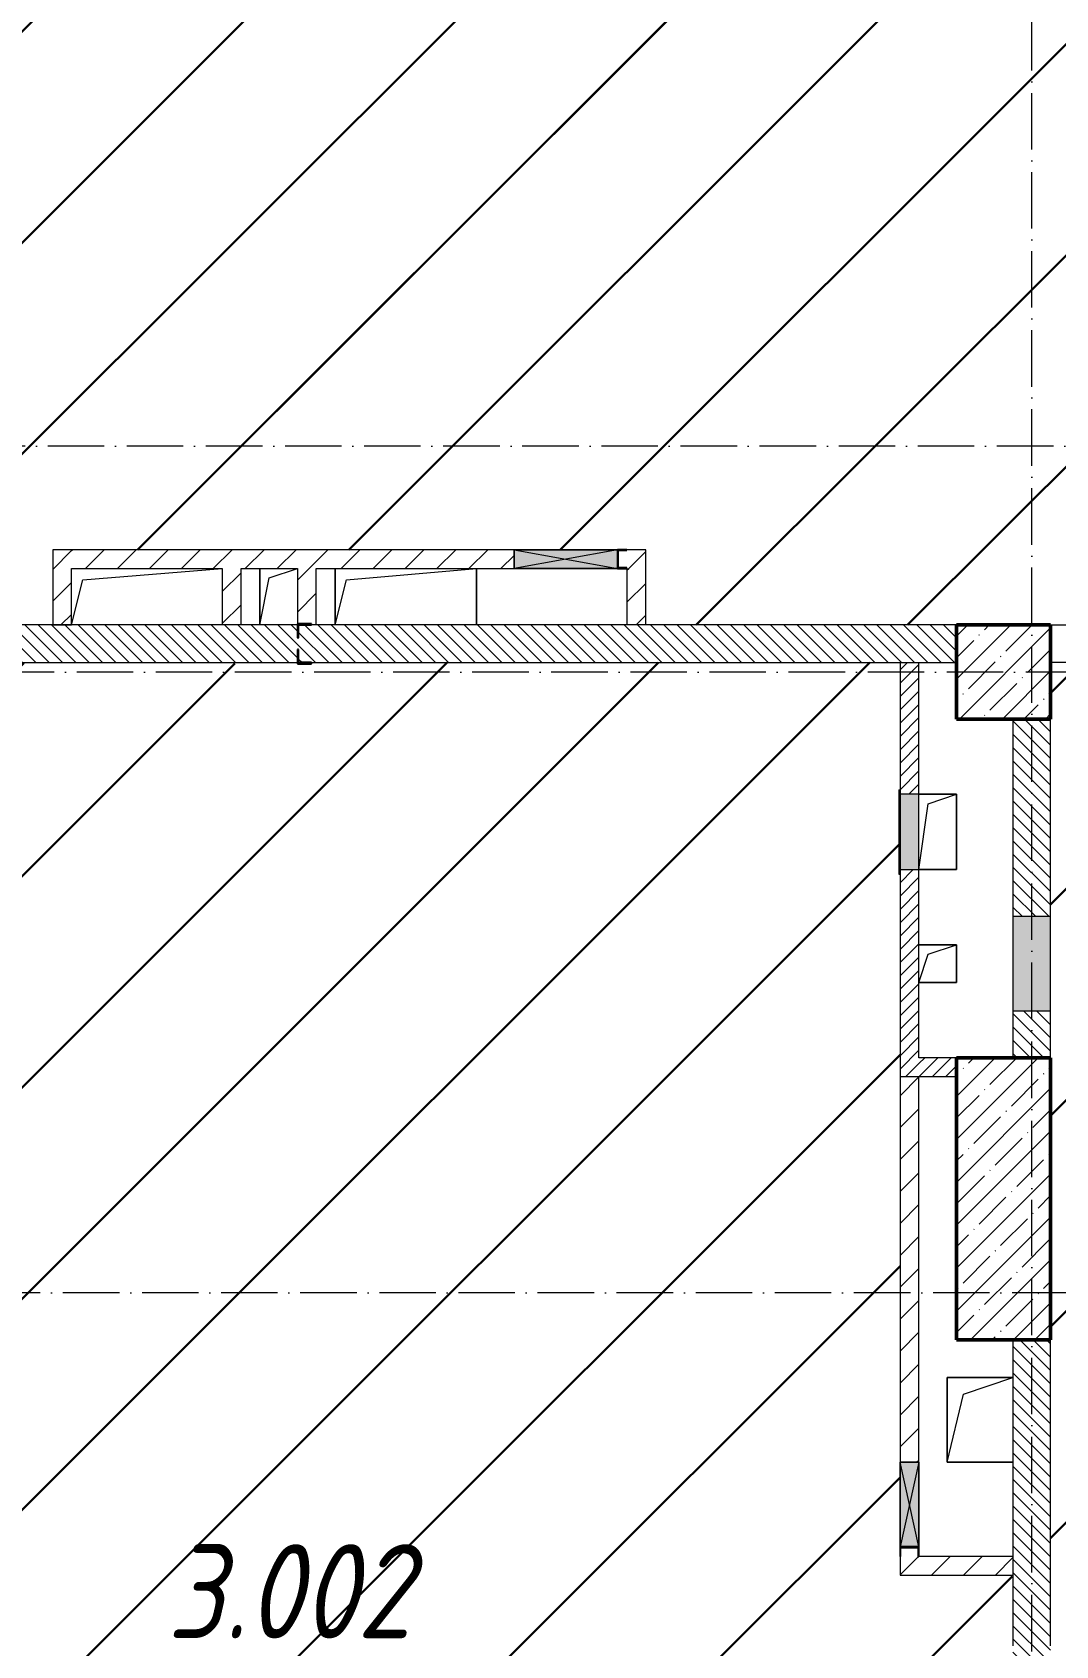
# Model space of a CAD drawing. Header units: millimetres. Extents: x -17017 to 628417, y -109036 to 199237.
# Drawn here: x 523652 to 529087, y -19110 to -10535 of the extents above; entities that cross this region are included whole.
import ezdxf

# ---------------------------------------------------------------- set-up
doc = ezdxf.new("R2010")
doc.units = ezdxf.units.MM
doc.linetypes.add('50_200_ШТРИХ_1Т_ш5_п1_п1_', pattern=[700, 500, -100, 0, -100])
for name, color, linetype, lineweight in [('A-DETL-GENF-OTLN', 7, 'Continuous', 9), ('A-FLOR-____-OTLN', 7, 'Continuous', 9), ('A-GENM-____-MCUT', 7, 'Continuous', 25), ('A-GENM-____-OTLN', 7, 'Continuous', 9), ('A-GENM-____-OTLN-1', 7, 'Continuous', 25), ('A-GLAZ-____-OTLN', 7, 'Continuous', 9), ('A-WALL-____-MCUT', 7, 'Continuous', 13), ('A-WALL-____-MCUT-1', 7, 'Continuous', 9), ('A-WALL-____-PATT-1', 7, 'Continuous', 9), ('A-WALL-FNSH-MCUT-1', 7, 'Continuous', 9), ('I-WALL-____-OTLN', 7, 'Continuous', 9), ('S-COLS-____-MCUT', 7, 'Continuous', 50), ('S-COLS-____-OTLN', 7, 'Continuous', 9), ('S-GRID-____-OTLN-1', 7, '50_200_ШТРИХ_1Т_ш5_п1_п1_', 9), ('Марки помещений', 7, 'Continuous', 9), ('стяжа', 7, 'Continuous', 30)]:
    doc.layers.add(name, color=color, linetype=linetype, lineweight=lineweight)
doc.layers.add('A-GLAZ-____-OTLN-1', color=7, linetype='Continuous', lineweight=9, true_color=0xc0c0c0)
doc.styles.add('ISOCPEUR_I_2', font='isocpeui.ttf', dxfattribs={"width": 0.85, "height": 2.3})
pattern_1 = [(45, (239739.3, -3652.16), (-561.266, 561.266), [])]
pattern_2 = [(135, (523510.01, -90515.614), (-35.35534, -35.35534), [])]
pattern_3 = [(45, (523510.01, -90515.614), (-35.35534, 35.35534), [])]
pattern_4 = [(45, (523510.01, -90515.61), (-84.85281, 84.85281), [])]

# ---------------------------------------------------------------- blocks, each defined once
blk = doc.blocks.new('BSC_Колонна _Прямоугольная - 500х500-V27-АР1_План отверстий 3 этажа в осях 1-64_Ю-ЯЯ')
at = {"layer": 'S-COLS-____-OTLN'}
h = blk.add_hatch(dxfattribs=at)
h.set_pattern_fill('FP_34', color=256, style=0, pattern_type=2)
h.set_pattern_definition([(45, (-5300, -76581.04), (-114.04925, 114.04925), []), (45, (-5185.95, -76581.04), (-114.04925, 114.04925), [201.613, -40.323, 3.353, -36.97])])
h.paths.add_polyline_path([(-250, -250), (250, -250), (250, 250), (-250, 250)], flags=0)
at = {"layer": 'S-COLS-____-MCUT'}
for p, q in [((250, 250), (-250, 250)), ((-250, 250), (-250, -250)), ((250, -250), (250, 250)), ((-250, -250), (250, -250))]:
    blk.add_line(p, q, dxfattribs=at)
blk = doc.blocks.new('BSC_Колонна _Прямоугольная - 500х1500-25984399-АР1_План отверстий 3 этажа в осях 1-64_Ю-ЯЯ')
at = {"layer": 'S-COLS-____-OTLN'}
h = blk.add_hatch(dxfattribs=at)
h.set_pattern_fill('FP_152', color=256, style=0, pattern_type=2)
h.set_pattern_definition([(45, (-5300, -73781.04), (-114.04925, 114.04925), []), (45, (-5185.95, -73781.04), (-114.04925, 114.04925), [201.613, -40.323, 3.353, -36.97])])
h.paths.add_polyline_path([(-250, -750), (250, -750), (250, 750), (-250, 750), (-250, -412.7)], flags=0)
at = {"layer": 'S-COLS-____-MCUT'}
for p, q in [((250, 750), (-250, 750)), ((-250, 750), (-250, -750)), ((250, -750), (250, 750)), ((-250, -750), (250, -750))]:
    blk.add_line(p, q, dxfattribs=at)
blk = doc.blocks.new('Фахверк_СКБ_Уголок - 200_3550-28187522-АР1_План отверстий 3 этажа в осях 1-64_Ю-ЯЯ')
at = {"layer": 'A-GENM-____-MCUT'}
for p, q in [((125, 156), (50, 156)), ((50, 156), (50, 150)), ((50, 150), (119, 150)), ((119, 150), (119, 81)), ((125, 81), (125, 156)), ((119, 81), (125, 81)), ((125, 19), (119, 19)), ((119, 19), (119, -50)), ((125, -56), (125, 19)), ((119, -50), (50, -50)), ((50, -50), (50, -56)), ((50, -56), (125, -56))]:
    blk.add_line(p, q, dxfattribs=at)
blk = doc.blocks.new('АР_Перемычка - АР_Перемычка-28586037-АР1_План отверстий 3 этажа в осях 1-64_Ю-ЯЯ')
at = {"layer": 'A-GENM-____-OTLN'}
blk.add_line((-250, -100), (-243, -100), dxfattribs=at)
blk = doc.blocks.new('AR_Отверстие Ниша - Лючок-32405045-АР1_План отверстий 3 этажа в осях 1-64_Ю-ЯЯ')
at = {"layer": 'A-GLAZ-____-OTLN'}
blk.add_hatch(color=256, dxfattribs=at).paths.add_polyline_path([(-250, -100), (250, -100), (250, 100), (-250, 100)], flags=0)
for p, q in [((250, 100), (-250, 100)), ((-250, 100), (-250, -100)), ((250, -100), (250, 100)), ((-250, -100), (250, -100))]:
    blk.add_line(p, q, dxfattribs=at)
blk = doc.blocks.new('AR_Отверстие Ниша - Лючок-32403280-АР1_План отверстий 3 этажа в осях 1-64_Ю-ЯЯ')
at = {"layer": 'A-GLAZ-____-OTLN'}
blk.add_hatch(color=256, dxfattribs=at).paths.add_polyline_path([(200, -50), (200, 50), (-200, 50), (-200, -50)], flags=0)
for p, q in [((200, 50), (-200, 50)), ((-200, 50), (-200, -50)), ((200, -50), (200, 50)), ((-200, -50), (200, -50))]:
    blk.add_line(p, q, dxfattribs=at)
blk = doc.blocks.new('Л_Общий_Лючок - Лючок-29684370-АР1_План отверстий 3 этажа в осях 1-64_Ю-ЯЯ')
at = {"layer": 'A-GLAZ-____-OTLN-1'}
blk.add_hatch(color=256, dxfattribs=at).paths.add_polyline_path([(-24, 0), (424, 0), (424, 6), (-24, 6)], flags=0)
at = {"layer": 'A-GLAZ-____-OTLN'}
for p, q in [((424, 6), (-24, 6)), ((-24, 6), (-24, 0)), ((424, 6), (424, 0))]:
    blk.add_line(p, q, dxfattribs=at)
blk = doc.blocks.new('AR_Отверстие прямоугольное _в плите_ - AR_Отверстие прямоугольное _в плите_-30458127-АР1_План отверстий 3 этажа в осях 1-64_Ю-ЯЯ')
at = {"layer": 'A-GENM-____-OTLN'}
for p, q in [((100, 100), (-100, 100)), ((-50, 50), (100, 100)), ((100, -100), (100, 100)), ((-100, -100), (-50, 50)), ((-100, -100), (100, -100))]:
    blk.add_line(p, q, dxfattribs=at)
blk = doc.blocks.new('AR_Отверстие прямоугольное _в плите_ - AR_Отверстие прямоугольное _в плите_-30229368-АР1_План отверстий 3 этажа в осях 1-64_Ю-ЯЯ')
at = {"layer": 'A-GENM-____-OTLN'}
for p, q in [((100, 200), (-100, 200)), ((-50, 150), (100, 200)), ((100, -200), (100, 200)), ((-100, -200), (-50, 150)), ((-100, -200), (100, -200))]:
    blk.add_line(p, q, dxfattribs=at)
blk = doc.blocks.new('AR_Отверстие прямоугольное _в плите_ - AR_Отверстие прямоугольное _в плите_-30552623-АР1_План отверстий 3 этажа в осях 1-64_Ю-ЯЯ')
at = {"layer": 'A-GENM-____-OTLN'}
for p, q in [((-400, -150), (-340, 90)), ((-340, 90), (400, 150))]:
    blk.add_line(p, q, dxfattribs=at)
blk = doc.blocks.new('AR_Отверстие прямоугольное _в плите_ - AR_Отверстие прямоугольное _в плите_-30512088-АР1_План отверстий 3 этажа в осях 1-64_Ю-ЯЯ')
at = {"layer": 'A-GENM-____-OTLN'}
for p, q in [((-100, 150), (-100, -150)), ((-100, -150), (-50, 100)), ((-50, 100), (100, 150))]:
    blk.add_line(p, q, dxfattribs=at)
blk = doc.blocks.new('AR_Отверстие прямоугольное _в плите_ - AR_Отверстие прямоугольное _в плите_-30552631-АР1_План отверстий 3 этажа в осях 1-64_Ю-ЯЯ')
at = {"layer": 'A-GENM-____-OTLN'}
for p, q in [((-375, 150), (-375, -150)), ((-375, -150), (-315, 90)), ((-315, 90), (375, 150)), ((375, -150), (375, 150))]:
    blk.add_line(p, q, dxfattribs=at)
blk = doc.blocks.new('AR_Отверстие прямоугольное _в плите_ - AR_Отверстие прямоугольное _в плите_-30553107-АР1_План отверстий 3 этажа в осях 1-64_Ю-ЯЯ')
at = {"layer": 'A-GENM-____-OTLN'}
for p, q in [((175, 225), (-175, 225)), ((-175, 225), (-175, -225)), ((-87.5, 137.5), (175, 225)), ((-175, -225), (-87.5, 137.5)), ((-175, -225), (175, -225))]:
    blk.add_line(p, q, dxfattribs=at)
blk = doc.blocks.new('AR_Отверстие прямоугольное _в стене_ - AR_Отверстие прямоугольное _в стене__ОВ-36907073-АР1_План отверстий 3 этажа в осях 1-64_Ю-ЯЯ')
at = {"layer": 'A-GLAZ-____-OTLN'}
blk.add_hatch(color=256, dxfattribs=at).paths.add_polyline_path([(275, -50), (275, 50), (-275, 50), (-275, -50)], flags=0)
at = {"layer": 'A-DETL-GENF-OTLN'}
for p, q in [((-275, -50), (-275, 50)), ((-275, 50), (275, 50)), ((275, 50), (-275, -50)), ((-275, 50), (275, -50)), ((275, 50), (-275, 50)), ((-275, 50), (-275, -50)), ((275, -50), (-275, -50)), ((-275, -50), (275, -50))]:
    blk.add_line(p, q, dxfattribs=at)
blk = doc.blocks.new('AR_Отверстие прямоугольное _в стене_ - AR_Отверстие прямоугольное _в стене__ОВ-36909481-АР1_План отверстий 3 этажа в осях 1-64_Ю-ЯЯ')
at = {"layer": 'A-GLAZ-____-OTLN'}
blk.add_hatch(color=256, dxfattribs=at).paths.add_polyline_path([(225, 50), (-225, 50), (-225, -50), (225, -50), (225, 47)], flags=0)
at = {"layer": 'A-DETL-GENF-OTLN'}
for p, q in [((-225, -50), (-225, 50)), ((-225, 50), (225, 50)), ((225, 50), (-225, -50)), ((-225, 50), (225, -50)), ((225, 50), (-225, 50)), ((-225, 50), (-225, -50)), ((225, -50), (-225, -50)), ((-225, -50), (225, -50))]:
    blk.add_line(p, q, dxfattribs=at)
blk = doc.blocks.new('154_Фахверк_СКБ_Швеллер - Тип_100_3960_зеркало-28515619-АР1_План отверстий 3 этажа в осях 1-64_Ю-ЯЯ')
at = {"layer": 'A-GENM-____-MCUT'}
for p, q in [((175, 50), (125, 50)), ((125, 50), (125, -50)), ((128, 47), (175, 47)), ((128, -47), (128, 47)), ((175, 47), (175, 50)), ((125, -50), (175, -50)), ((175, -47), (128, -47)), ((175, -50), (175, -47))]:
    blk.add_line(p, q, dxfattribs=at)
blk = doc.blocks.new('3эт')
at = {"layer": 'S-GRID-____-OTLN-1', "color": 251, "ltscale": 0.6, "true_color": 0x636466}
for p, q in [((289220.7, -33971.9), (289220.7, 4029.4)), ((330925.3, -9082.4), (279101.9, -9082.4)), ((316375.7, -10282.4), (279101.9, -10282.4)), ((308320.7, -13582.4), (279101.9, -13582.4))]:
    blk.add_line(p, q, dxfattribs=at)

msp = doc.modelspace()

# ---------------------------------------------------------------- hatches: boundary and pattern name
at = {"layer": 'A-WALL-____-PATT-1'}
h = msp.add_hatch(dxfattribs=at)
h.set_pattern_fill('FP_7', color=256, style=0, pattern_type=2)
h.set_pattern_definition(pattern_4)
h.paths.add_polyline_path([(523860, -13684.6), (523860, -13284.6), (523760, -13284.6), (523760, -13684.6)], flags=0)
h = msp.add_hatch(dxfattribs=at)
h.set_pattern_fill('FP_7', color=256, style=0, pattern_type=2)
h.set_pattern_definition(pattern_4)
h.paths.add_polyline_path([(525060, -13384.6), (526210, -13384.6), (526210, -13284.6), (523860, -13284.6), (523860, -13384.6), (524760, -13384.6)], flags=0)
h.paths.add_polyline_path([(526910, -13384.6), (526910, -13284.6), (526810, -13284.6), (526810, -13287.6), (526763, -13287.6), (526763, -13381.6), (526810, -13381.6), (526810, -13384.6)], flags=0)
h = msp.add_hatch(dxfattribs=at)
h.set_pattern_fill('FP_7', color=256, style=0, pattern_type=2)
h.set_pattern_definition(pattern_4)
h.paths.add_polyline_path([(524760, -13684.6), (524760, -13384.6), (524660, -13384.6), (524660, -13684.6)], flags=0)
h = msp.add_hatch(dxfattribs=at)
h.set_pattern_fill('FP_7', color=256, style=0, pattern_type=2)
h.set_pattern_definition(pattern_4)
h.paths.add_polyline_path([(525135, -13684.6), (525160, -13684.6), (525160, -13384.6), (525060, -13384.6), (525060, -13678.6), (525135, -13678.6)], flags=0)
h = msp.add_hatch(dxfattribs=at)
h.set_pattern_fill('FP_7', color=256, style=0, pattern_type=2)
h.set_pattern_definition(pattern_4)
h.paths.add_polyline_path([(526910, -13684.6), (526910, -13384.6), (526810, -13384.6), (526810, -13684.6)], flags=0)
h = msp.add_hatch(dxfattribs=at)
h.set_pattern_fill('FP_9', color=256, style=0, pattern_type=2)
h.set_pattern_definition(pattern_2)
h.paths.add_polyline_path([(528560, -13884.6), (528560, -13684.6), (525066, -13684.6), (525066, -13753.6), (525060, -13753.6), (525060, -13684.6), (521560, -13684.6), (521560, -13884.6), (525060, -13884.6), (525060, -13815.6), (525066, -13815.6), (525066, -13884.6), (527030.9, -13884.6)], flags=0)
h = msp.add_hatch(dxfattribs=at)
h.set_pattern_fill('FP_8', color=256, style=0, pattern_type=2)
h.set_pattern_definition(pattern_3)
h.paths.add_polyline_path([(528360, -16084.6), (528360, -14984.6), (528260, -14984.6), (528260, -16084.6)], flags=0)
h.paths.add_polyline_path([(528260, -14584.6), (528360, -14584.6), (528360, -13884.6), (528260, -13884.6)], flags=0)
h = msp.add_hatch(dxfattribs=at)
h.set_pattern_fill('FP_9', color=256, style=0, pattern_type=2)
h.set_pattern_definition(pattern_2)
h.paths.add_polyline_path([(528860, -15984.6), (529060, -15984.6), (529060, -15734.6), (528860, -15734.6)], flags=0)
h.paths.add_polyline_path([(528860, -15234.6), (529060, -15234.6), (529060, -14184.6), (528860, -14184.6)], flags=0)
h = msp.add_hatch(dxfattribs=at)
h.set_pattern_fill('FP_8', color=256, style=0, pattern_type=2)
h.set_pattern_definition(pattern_3)
h.paths.add_polyline_path([(528560, -16084.6), (528560, -15984.6), (528360, -15984.6), (528360, -16084.6)], flags=0)
h = msp.add_hatch(dxfattribs=at)
h.set_pattern_fill('FP_7', color=256, style=0, pattern_type=2)
h.set_pattern_definition(pattern_4)
h.paths.add_polyline_path([(528357, -18634.6), (528357, -18587.6), (528263, -18587.6), (528263, -18634.6), (528310, -18634.6)], flags=0)
h.paths.add_polyline_path([(528360, -18134.6), (528360, -16084.6), (528260, -16084.6), (528260, -18134.6)], flags=0)
h = msp.add_hatch(dxfattribs=at)
h.set_pattern_fill('FP_9', color=256, style=0, pattern_type=2)
h.set_pattern_definition(pattern_2)
h.paths.add_polyline_path([(529060, -20534.6), (529060, -20090.6), (528991, -20090.6), (528991, -20084.6), (528929, -20084.6), (528929, -20090.6), (528860, -20090.6), (528860, -20534.6)], flags=0)
h.paths.add_polyline_path([(528991, -19184.6), (528991, -19178.6), (529060, -19178.6), (529060, -17484.6), (528860, -17484.6), (528860, -19178.6), (528929, -19178.6), (528929, -19184.6)], flags=0)
h = msp.add_hatch(dxfattribs=at)
h.set_pattern_fill('FP_7', color=256, style=0, pattern_type=2)
h.set_pattern_definition(pattern_4)
h.paths.add_polyline_path([(528860, -18734.6), (528860, -18634.6), (528260, -18634.6), (528260, -18734.6), (528798.4, -18734.6)], flags=0)
at = {"layer": 'стяжа'}
h = msp.add_hatch(dxfattribs=at)
h.set_pattern_fill('ANSI31', color=5, scale=250)
h.set_pattern_definition(pattern_1)
h.paths.add_polyline_path([(598215.7, -23934.6), (597950, -23934.6), (597950, -23334.6), (597710, -23334.6), (597710, -22834.6), (598010, -22834.6), (598010, -20634.6), (597410, -20634.6), (597410, -20384.6), (592710, -20384.6), (592710, -20634.6), (592210, -20634.6), (592010, -20634.6), (592010, -21084.6), (591890, -21084.6), (591864, -21084.8), (591864, -21090.6), (591316, -21090.6), (590410, -21084.6), (590410, -20634.6), (587760, -20634.6), (587760, -21134.6), (587260, -21134.6), (587260, -22834.6), (587760, -22834.6), (587760, -23334.6), (587260, -23334.6), (586760, -23334.6), (585460, -23334.6), (584460, -23334.6), (583460, -23334.6), (582961.4, -23334.6), (582761.4, -23334.6), (582310, -23334.6), (580610, -23334.6), (580610, -24034.6), (580664, -24034.6), (580710, -24034.6), (580710, -24134.6), (581410, -24134.6), (581410, -24127), (581456, -24127), (581456, -24134.6), (581410, -24134.6), (580710, -24134.6), (580664, -24134.6), (580335, -24134.6), (579435, -24134.6), (579160, -24134.6), (579160, -23334.6), (577810, -23334.6), (577311.4, -23334.6), (577111.4, -23334.6), (576660, -23334.6), (576310, -23334.6), (576310, -23934.6), (576210, -23934.6), (576160, -23934.6), (575060, -23934.6), (574760, -23934.6), (573810, -23934.6), (573710, -23934.6), (573710, -23334.6), (573710, -23084.6), (573510, -23084.6), (573510, -22984.6), (571060, -22984.6), (569260, -22984.6), (569260, -22734.6), (568760, -22734.6), (568710, -22734.6), (567860, -22734.6), (567860, -22984.6), (568410, -22984.6), (568410, -23084.6), (568210, -23084.6), (568210, -22984.6), (567860, -22984.6), (566060, -22984.6), (566060, -23334.6), (565460, -23334.6), (565460, -23084.6), (565260, -23084.6), (565260, -22984.6), (564735, -22984.6), (564735, -22990.6), (564660, -22990.6), (564660, -22984.6), (562860, -22984.6), (562860, -22990.6), (562760, -22990.6), (562760, -23334.6), (562160, -23334.6), (562160, -23084.6), (561960, -23084.6), (561960, -22984.6), (561535, -22984.6), (561535, -22990.6), (561460, -22990.6), (559660, -22984.6), (559660, -22990.6), (559510, -22990.6), (559510, -23334.6), (558910, -23334.6), (558910, -23084.6), (558710, -23084.6), (558710, -22984.6), (558335, -22984.6), (558335, -22990.6), (558260, -22990.6), (556460, -22984.6), (556460, -22990.6), (556385, -22990.6), (555910, -22984.6), (555910, -23334.6), (555310, -23334.6), (555310, -22984.6), (555135, -22984.6), (555135, -22990.6), (555060, -22990.6), (553260, -22984.6), (553260, -22990.6), (553185, -22990.6), (552960, -22987.4), (552960, -23084.6), (552760, -23084.6), (552760, -23334.6), (552160, -23334.6), (552160, -23084.6), (551957.5, -23084.6), (551957.5, -22990.6), (551860, -22990.6), (550060, -22984.6), (550060, -22990.6), (549985, -22990.6), (547210, -22984.6), (547210, -23334.6), (546610, -23334.6), (546610, -23034.6), (546510, -23034.6), (546510, -22834.6), (541810, -22834.6), (541810, -23034.6), (541710, -23034.6), (541710, -23334.6), (541210, -23334.6), (541210, -23034.6), (541110, -23034.6), (541110, -22834.6), (537110, -22834.6), (537110, -23034.6), (537010, -23034.6), (537010, -23334.6), (536510, -23334.6), (536510, -23034.6), (536410, -23034.6), (536410, -22834.6), (533510, -22834.6), (533510, -23034.6), (533410, -23034.6), (533410, -23334.6), (532910, -23334.6), (532910, -23034.6), (532810, -23034.6), (532810, -22834.6), (531710, -22834.6), (531710, -23034.6), (530910, -23034.6), (530910, -22234.6), (531110, -22234.6), (531110, -16484.6), (530910, -16484.6), (530910, -15884.6), (530910, -15684.6), (531110, -15684.6), (531110, -13884.6), (531041, -13884.6), (531041, -13878.6), (531110, -13878.6), (531110, -13809.6), (531110, -13584.6), (530910, -13584.6), (530910, -13384.6), (530910, -7934.6), (530910, -7734.6), (530910, -7509.6), (530904, -7509.6), (530904, -7434.6), (530910, -5634.6), (530610, -5634.6), (530610, -5084.6), (529060, -5084.6), (529060, -5334.6), (529060, -5434.6), (528284, -5434.6), (528284, -5440.6), (527836, -5440.6), (527660, -5434.6), (527660, -5084.6), (521560, -5084.6), (521560, -5334.6), (521410, -5334.6), (521410, -5534.6), (521310, -5534.6), (521310, -5659.6), (521316, -5659.6), (521316, -5734.6), (521310, -7534.6), (521316, -7534.6), (521316, -7609.6), (521311.9, -8034.6), (521410, -8034.6), (521410, -8234.6), (521560, -8234.6), (521560, -8734.6), (521310, -8734.6), (521310, -10534.6), (521316, -10534.6), (521316, -10609.6), (521310, -11659.6), (521316, -11659.6), (521316, -11734.6), (521310, -13534.6), (521316, -13534.6), (521316, -13684.6), (521560, -13684.6), (523760, -13684.6), (523760, -13284.6), (526210, -13284.6), (526760, -13284.6), (526810, -13284.6), (526910, -13284.6), (526910, -13684.6), (528560, -13684.6), (529060, -13684.6), (529510, -13684.6), (530410, -13684.6), (530410, -13884.6), (529510, -13884.6), (529060, -13884.6), (529060, -14184.6), (529060, -15234.6), (529060, -15734.6), (529060, -15984.6), (529060, -17484.6), (529060, -19109.6), (529066, -19109.6), (529066, -19184.6), (529060, -19214.6), (529060, -19189.6), (528860, -19189.6), (528860, -20079.6), (529066, -20079.6), (529066, -20159.6), (529060, -20734.6), (528560, -20734.6), (528560, -20859.6), (528566, -20859.6), (528566, -20934.6), (528560, -21334.6), (528560, -22184.6), (528560, -22634.6), (528566, -22634.6), (528566, -22709.6), (528560, -22834.6), (529060, -22834.6), (529060, -23334.6), (529060, -23659.6), (529066, -23659.6), (529066, -23806.1), (529060, -23834.6), (529060, -24784.6), (529060, -25434.6), (529066, -25434.6), (529066, -25509.6), (529060, -28484.6), (529310, -28484.6), (530910, -28484.6), (531110, -28484.6), (531110, -27334.6), (531360, -27334.6), (532460, -27334.6), (532860, -27334.6), (533960, -27334.6), (534760, -27334.6), (536360, -27334.6), (536810, -27334.6), (537415, -27334.6), (537415, -27328.6), (537490, -27328.6), (537496, -27328.6), (537565, -27328.6), (538415, -27334.1), (538415, -27328.6), (538484, -27328.6), (538490, -27328.6), (538565, -27328.6), (539785, -27334.6), (539785, -27328.6), (539860, -27328.6), (539866, -27328.6), (539935, -27328.6), (541010, -27334.6), (541010, -27328.6), (541085, -27328.6), (541210, -27334.6), (541710, -27334.6), (542110, -27334.6), (542435, -27334.6), (542435, -27328.6), (542510, -27328.6), (542516, -27328.6), (542585, -27328.6), (542710, -27334.6), (543410, -27334.6), (544210, -27334.6), (544710, -27334.6), (544710, -26884.6), (544964, -26884.6), (545010, -26884.6), (545710, -26884.6), (545756, -26884.6), (545935, -26884.6), (546385, -26884.6), (547010, -26884.6), (547210, -26884.6), (547210, -27084.6), (547210, -27084.6), (547210, -27334.6), (548385, -27334.6), (548385, -27328.6), (548460, -27328.6), (548466, -27328.6), (548535, -27328.6), (549160, -27334.6), (549160, -27328.6), (549235, -27328.6), (549335, -27334.6), (549335, -27328.6), (549410, -27328.6), (549410, -27334.6), (550110, -27334.6), (550110, -27328.6), (550210, -27328.6), (550210, -27334.6), (550710, -27334.6), (550735, -27333.1), (550735, -27328.6), (550810, -27328.6), (550810, -27334.6), (551040, -27334.6), (551510, -27334.6), (551510, -27328.6), (551585, -27328.6), (551685, -27334.6), (551685, -27328.6), (551760, -27328.6), (551760, -27334.6), (551960, -27334.6), (552385, -27334.6), (552385, -27328.6), (552454, -27328.6), (552460, -27328.6), (552535, -27328.6), (553210, -27334.6), (553710, -27334.6), (554035, -27334.6), (554035, -27328.6), (554110, -27328.6), (554915, -27334.6), (555615, -27334.6), (555735, -27334.6), (555735, -27328.6), (555804, -27328.6), (555810, -27328.6), (555885, -27328.6), (556260, -27334.6), (556360, -27334.6), (556560, -27334.6), (556960, -27334.6), (559210, -27334.6), (559710, -27334.6), (560035, -27334.6), (560035, -27328.6), (560110, -27328.6), (560910, -27334.6), (561410, -27334.6), (561735, -27334.6), (561735, -27328.6), (561804, -27328.6), (561810, -27328.6), (561885, -27328.6), (562210, -27334.6), (562710, -27334.6), (566110, -27334.6), (567112.5, -27334.6), (567612.5, -27334.6), (567810, -27334.6), (568210, -27334.6), (568210, -27834.6), (568710, -27834.6), (568710, -31259.6), (568716, -31259.6), (568760, -31259.6), (568760, -31328.6), (568710, -31378.6), (568710, -34834.6), (568760, -34834.6), (569260, -34834.6), (569260, -34984.6), (569460, -34984.6), (569285, -35009.6), (569260, -35084.6), (569260, -35334.6), (569604, -35334.6), (569604, -35265.6), (569610, -35153.6), (569610, -35334.6), (571410, -35334.6), (571410, -35265.6), (571410, -35153.6), (571410, -35078.6), (571485, -35078.6), (571760, -35084.6), (571760, -34834.6), (572260, -34834.6), (572260, -34984.6), (572460, -34984.6), (572285, -35009.6), (572260, -35084.6), (572260, -35334.6), (572604, -35334.6), (572604, -35265.6), (572610, -35153.6), (572610, -35334.6), (574410, -35334.6), (574410, -35265.6), (574410, -35153.6), (574410, -35078.6), (574485, -35078.6), (575535, -35084.6), (575535, -35078.6), (575610, -35078.6), (577410, -35084.6), (577410, -35078.6), (577560, -35078.6), (577560, -34984.6), (577760, -34984.6), (577760, -34834.6), (577910, -34834.6), (577910, -31409.6), (577904, -31409.6), (577904, -31334.6), (577906.2, -30084.6), (577360, -30084.6), (577360, -29984.6), (577360, -29934.6), (577360, -29484.6), (577360, -28184.6), (573760, -28184.6), (573360, -28184.6), (573310, -28184.6), (573160, -28184.6), (573160, -27534.6), (572260, -27534.6), (572260, -27834.6), (571760, -27834.6), (571760, -27534.6), (571435, -27534.6), (571435, -27540.6), (571360, -27540.6), (571354, -27540.6), (571285, -27540.6), (570945, -27534.6), (570095, -27534.6), (569660, -27534.6), (569660, -27540.6), (569585, -27540.6), (569260, -27534.6), (569654, -27534.6), (569654, -27403.6), (569660, -27403.6), (569660, -27534.6), (570095, -27534.6), (570095, -27334.6), (569585, -27334.6), (569585, -27328.6), (569660, -27328.6), (570095, -27334.6), (570945, -27334.6), (571285, -27334.6), (571285, -27328.6), (571354, -27328.6), (571360, -27328.6), (571435, -27328.6), (571760, -27334.6), (572260, -27334.6), (573885, -27334.6), (573885, -27328.6), (573960, -27328.6), (573966, -27328.6), (574120, -27328.6), (574120, -27334.6), (574520, -27334.6), (574660, -27334.6), (574660, -27328.6), (574735, -27328.6), (574885, -27334.6), (574885, -27328.6), (574960, -27328.6), (575090, -27334.6), (575490, -27334.6), (575660, -27334.6), (575660, -27328.6), (575735, -27328.6), (575885, -27334.6), (575885, -27328.6), (575960, -27328.6), (575960, -27334.6), (576660, -27334.6), (576660, -27328.6), (576735, -27328.6), (576885, -27334.6), (576885, -27328.6), (576960, -27328.6), (577660, -27334.6), (577660, -27328.6), (577760, -27328.6), (577760, -27334.6), (578260, -27334.6), (578585, -27334.6), (578585, -27328.6), (578660, -27328.6), (579010, -27334.6), (579860, -27334.6), (580285, -27334.6), (580285, -27328.6), (580354, -27328.6), (580360, -27328.6), (580435, -27328.6), (580760, -27334.6), (581260, -27334.6), (581760, -27334.6), (582260, -27334.6), (583985, -27334.6), (583985, -27328.6), (584060, -27328.6), (584066, -27328.6), (584090, -27334.6), (584065, -27334.6), (584065, -27494.6), (584065.9, -27534.6), (585855, -27534.6), (585855, -27374.6), (585854.1, -27334.6), (585785, -27334.6), (585785, -27328.6), (585854, -27328.6), (585860, -27328.6), (585935, -27328.6), (586760, -27334.6), (587260, -27334.6), (587785, -27334.6), (587785, -27328.6), (587860, -27328.6), (587866, -27328.6), (587935, -27328.6), (588585, -27334.6), (588835, -27334.6), (588935, -27334.6), (588935, -27328.6), (589004, -27328.6), (589010, -27328.6), (589085, -27328.6), (590210, -27334.6), (590660, -27334.6), (592260, -27334.6), (592760, -27334.6), (595085, -27334.6), (595085, -27328.6), (595160, -27328.6), (595166, -27328.6), (595235, -27328.6), (596760, -27334.6), (596760, -27328.6), (596835, -27328.6), (597950, -27334.5), (597950, -26034.6), (598210.3, -26034.6)])
h = msp.add_hatch(dxfattribs=at)
h.set_pattern_fill('ANSI31', color=5, scale=250)
h.set_pattern_definition(pattern_1)
h.paths.add_polyline_path([(530910, -7934.6), (530910, -7734.6), (530910, -7509.6), (530904, -7509.6), (530904, -7434.6), (530910, -5634.6), (530610, -5634.6), (530610, -5084.6), (529060, -5084.6), (529060, -5334.6), (529060, -5434.6), (528284, -5434.6), (528284, -5440.6), (527836, -5440.6), (527810, -5434.6), (527660, -5434.6), (527660, -5084.6), (521560, -5084.6), (521560, -5334.6), (521410, -5334.6), (521410, -5534.6), (521310, -5534.6), (521310, -5659.6), (521316, -5659.6), (521316, -5734.6), (521310, -7534.6), (521316, -7534.6), (521316, -7609.6), (521311.9, -8034.6), (521410, -8034.6), (521410, -8234.6), (521560, -8234.6), (521560, -8734.6), (521310, -8734.6), (521310, -10534.6), (521316, -10534.6), (521316, -10609.6), (521310, -11659.6), (521316, -11659.6), (521316, -11734.6), (521310, -13534.6), (521316, -13534.6), (521316, -13609.6), (521310, -13684.6), (521560, -13684.6), (523760, -13684.6), (523760, -13284.6), (526210, -13284.6), (526760, -13284.6), (526810, -13284.6), (526910, -13284.6), (526910, -13684.6), (528560, -13684.6), (529060, -13684.6), (529510, -13684.6), (530410, -13684.6), (530760, -13684.6), (530760, -13678.6), (530835, -13678.6), (530910, -13684.6), (530910, -13584.6), (530910, -13384.6)])
h.paths.add_polyline_path([(528560, -8734.6), (528560, -8234.6), (529060, -8234.6), (529060, -8734.6)], flags=16)
h = msp.add_hatch(dxfattribs=at)
h.set_pattern_fill('ANSI31', color=5, scale=250)
h.set_pattern_definition(pattern_1)
h.paths.add_polyline_path([(531110, -16484.6), (530910, -16484.6), (530910, -15884.6), (530910, -15684.6), (530910, -13884.6), (530835, -13884.6), (530835, -13890.6), (530760, -13890.6), (530760, -13815.6), (530760, -13753.6), (530760, -13684.6), (530410, -13684.6), (530410, -13884.6), (529510, -13884.6), (529060, -13884.6), (529060, -14184.6), (529060, -15234.6), (529060, -15734.6), (529060, -15984.6), (529060, -17484.6), (529060, -19109.6), (529066, -19109.6), (529066, -19184.6), (529060, -19214.6), (529060, -19184.6), (529020, -19184.6), (529020, -19189.6), (528854, -19189.6), (528854, -19109.6), (528855.4, -18734.6), (528260, -18734.6), (528260, -18634.6), (528260, -18584.6), (528260, -18134.6), (528260, -15008.6), (528254, -15008.6), (528254, -14560.6), (528260, -13884.6), (525135, -13884.6), (525135, -13890.6), (525060, -13890.6), (521554, -13884.6), (521560, -13884.6), (521560, -13684.6), (521060, -13684.6), (521060, -14184.6), (521060, -14659.6), (521060, -14728.6), (521129, -14728.6), (521129, -14734.6), (521241, -14734.6), (521241, -14728.6), (521310, -14728.6), (521310, -14659.6), (521316, -14659.6), (521316, -14734.6), (521310, -16534.6), (521316, -16534.6), (521316, -16609.6), (521313.2, -16784.6), (521410, -16784.6), (521410, -16984.6), (521560, -16984.6), (521560, -17484.6), (521310, -17484.6), (521310, -17659.6), (521316, -17659.6), (521316, -17734.6), (521310, -22534.6), (521316, -22534.6), (521316, -22609.6), (521310, -22834.6), (521560, -22834.6), (528360, -22834.6), (528360, -22709.6), (528354, -22709.6), (528354, -22634.6), (528360, -22184.6), (528360, -21334.6), (528360, -20934.6), (528354, -20934.6), (528354, -20859.6), (528360, -20534.6), (528360, -20859.6), (528360, -20928.6), (528429, -20928.6), (528478.6, -20934.6), (528491, -20934.6), (528491, -20928.6), (528560, -20928.6), (528560, -20859.6), (528560, -20734.6), (529060, -20734.6), (529060, -20159.6), (529060, -20090.6), (528991, -20090.6), (528991, -20084.6), (529066, -20084.6), (529066, -20159.6), (529060, -20734.6), (528560, -20734.6), (528560, -20859.6), (528566, -20859.6), (528566, -20934.6), (528560, -21334.6), (528560, -22184.6), (528560, -22634.6), (528566, -22634.6), (528566, -22709.6), (528560, -22834.6), (529060, -22834.6), (529060, -23334.6), (529060, -23659.6), (529066, -23659.6), (529066, -23734.6), (529060, -23834.6), (529060, -24784.6), (529060, -25434.6), (529066, -25434.6), (529066, -25509.6), (529060, -28484.6), (529310, -28484.6), (530910, -28484.6), (531110, -28484.6), (531110, -27334.6), (531360, -27334.6), (532460, -27334.6), (532860, -27334.6), (533960, -27334.6), (534760, -27334.6), (536360, -27334.6), (536810, -27334.6), (537415, -27334.6), (537415, -27328.6), (537490, -27328.6), (537496, -27328.6), (537565, -27328.6), (538415, -27334.1), (538415, -27328.6), (538484, -27328.6), (538490, -27328.6), (538565, -27328.6), (539785, -27334.6), (539785, -27328.6), (539860, -27328.6), (539866, -27328.6), (539935, -27328.6), (541010, -27334.6), (541010, -27328.6), (541085, -27328.6), (541210, -27334.6), (541710, -27334.6), (542110, -27334.6), (542435, -27334.6), (542435, -27328.6), (542510, -27328.6), (542516, -27328.6), (542585, -27328.6), (542710, -27334.6), (543410, -27334.6), (544210, -27334.6), (544710, -27334.6), (544710, -26884.6), (544964, -26884.6), (545010, -26884.6), (545710, -26884.6), (545756, -26884.6), (545935, -26884.6), (546385, -26884.6), (547010, -26884.6), (547210, -26884.6), (547210, -27084.6), (547210, -27084.6), (547210, -27334.6), (548385, -27334.6), (548385, -27328.6), (548460, -27328.6), (548466, -27328.6), (548535, -27328.6), (549160, -27334.6), (549160, -27328.6), (549235, -27328.6), (549335, -27334.6), (549335, -27328.6), (549410, -27328.6), (549410, -27334.6), (550110, -27334.6), (550110, -27328.6), (550210, -27328.6), (550210, -27334.6), (550735, -27334.6), (550735, -27328.6), (550810, -27328.6), (550810, -27334.6), (551040, -27334.6), (551440, -27334.6), (551510, -27334.6), (551510, -27328.6), (551585, -27328.6), (551685, -27334.6), (551685, -27328.6), (551760, -27328.6), (551760, -27334.6), (551960, -27334.6), (552310, -27334.6), (552385, -27334.6), (552385, -27328.6), (552454, -27328.6), (552460, -27328.6), (552535, -27328.6), (553210, -27334.6), (553710, -27334.6), (554035, -27334.6), (554035, -27328.6), (554110, -27328.6), (554915, -27334.6), (555615, -27334.6), (555735, -27334.6), (555735, -27328.6), (555804, -27328.6), (555810, -27328.6), (555885, -27328.6), (556260, -27334.6), (556360, -27334.6), (556560, -27334.6), (556960, -27334.6), (559210, -27334.6), (559710, -27334.6), (560035, -27334.6), (560035, -27328.6), (560110, -27328.6), (560910, -27334.6), (561410, -27334.6), (561735, -27334.6), (561735, -27328.6), (561804, -27328.6), (561810, -27328.6), (561885, -27328.6), (562210, -27334.6), (562710, -27334.6), (566110, -27334.6), (567112.5, -27334.6), (567612.5, -27334.6), (567810, -27334.6), (568210, -27334.6), (568710, -27334.6), (568710, -22984.6), (568410, -22984.6), (568410, -23084.6), (568210, -23084.6), (568210, -22984.6), (567860, -22984.6), (566060, -22984.6), (566060, -23334.6), (565460, -23334.6), (565460, -23084.6), (565260, -23084.6), (565260, -22984.6), (564735, -22984.6), (564735, -22990.6), (564660, -22990.6), (564660, -22984.6), (562860, -22984.6), (562860, -22990.6), (562760, -22990.6), (562760, -23334.6), (562160, -23334.6), (562160, -23084.6), (561960, -23084.6), (561960, -22984.6), (561535, -22984.6), (561535, -22990.6), (561460, -22990.6), (559660, -22984.6), (559660, -22990.6), (559585, -22990.6), (559510, -22984.6), (559510, -23334.6), (558910, -23334.6), (558910, -23084.6), (558710, -23084.6), (558710, -22984.6), (558335, -22984.6), (558335, -22990.6), (558260, -22990.6), (556460, -22984.6), (556460, -22990.6), (556385, -22990.6), (555910, -22984.6), (555910, -23334.6), (555310, -23334.6), (555310, -22984.6), (555135, -22984.6), (555135, -22990.6), (555060, -22990.6), (553260, -22984.6), (553260, -22990.6), (553185, -22990.6), (552960, -22987.4), (552960, -23084.6), (552760, -23084.6), (552760, -23334.6), (552160, -23334.6), (552160, -23084.6), (551957.5, -23084.6), (551957.5, -22990.6), (551860, -22990.6), (550060, -22984.6), (550060, -22990.6), (549985, -22990.6), (547210, -22984.6), (547210, -23334.6), (546610, -23334.6), (546610, -23034.6), (546510, -23034.6), (546510, -22834.6), (541810, -22834.6), (541810, -23034.6), (541710, -23034.6), (541710, -23334.6), (541210, -23334.6), (541210, -23034.6), (541110, -23034.6), (541110, -22834.6), (537110, -22834.6), (537110, -23034.6), (537010, -23034.6), (537010, -23334.6), (536510, -23334.6), (536510, -23034.6), (536410, -23034.6), (536410, -22834.6), (533510, -22834.6), (533510, -23034.6), (533410, -23034.6), (533410, -23334.6), (532910, -23334.6), (532910, -23034.6), (532810, -23034.6), (532810, -22834.6), (531710, -22834.6), (531710, -23034.6), (530910, -23034.6), (530910, -22234.6), (531110, -22234.6)])

# ---------------------------------------------------------------- linework, layer by layer
at = {"layer": 'A-FLOR-____-OTLN'}
for p, q in [((524860, -13684.6), (524860, -13384.6)), ((525260, -13684.6), (525260, -13384.6)), ((526010, -13384.6), (526010, -13684.6)), ((528360, -14584.6), (528560, -14584.6)), ((528560, -14584.6), (528560, -14984.6)), ((528560, -14984.6), (528360, -14984.6)), ((528360, -15384.6), (528560, -15384.6)), ((528560, -15384.6), (528560, -15584.6)), ((528560, -15584.6), (528360, -15584.6)), ((528510, -17684.6), (528860, -17684.6)), ((528510, -18134.6), (528510, -17684.6)), ((528860, -18134.6), (528510, -18134.6))]:
    msp.add_line(p, q, dxfattribs=at)
at = {"layer": 'A-WALL-____-MCUT'}
for p, q in [((525060, -13684.6), (521560, -13684.6)), ((528560, -13684.6), (525135, -13684.6)), ((521560, -13884.6), (525060, -13884.6)), ((525135, -13884.6), (528560, -13884.6)), ((528860, -14184.6), (528860, -15234.6)), ((529060, -15234.6), (529060, -14184.6)), ((528860, -15734.6), (528860, -15984.6)), ((529060, -15984.6), (529060, -15734.6)), ((528860, -17484.6), (528860, -19109.6)), ((529060, -19109.6), (529060, -17484.6))]:
    msp.add_line(p, q, dxfattribs=at)
at = {"layer": 'A-WALL-____-MCUT-1'}
msp.add_line((528260, -16084.6), (528360, -16084.6), dxfattribs=at)
at = {"layer": 'A-WALL-FNSH-MCUT-1'}
for p, q in [((523760, -13284.6), (523760, -13684.6)), ((526210, -13284.6), (523760, -13284.6)), ((526910, -13284.6), (526810, -13284.6)), ((526910, -13684.6), (526910, -13284.6)), ((523860, -13684.6), (523860, -13384.6)), ((523860, -13384.6), (524660, -13384.6)), ((524660, -13384.6), (524660, -13684.6)), ((524760, -13384.6), (525060, -13384.6)), ((524760, -13684.6), (524760, -13384.6)), ((525060, -13384.6), (525060, -13678.6)), ((525160, -13384.6), (526210, -13384.6)), ((525160, -13684.6), (525160, -13384.6)), ((526810, -13384.6), (526810, -13684.6)), ((523760, -13684.6), (523860, -13684.6)), ((528260, -13884.6), (528260, -14584.6)), ((528360, -14584.6), (528360, -13884.6)), ((528260, -14984.6), (528260, -18134.6)), ((528360, -15984.6), (528360, -14984.6)), ((528560, -15984.6), (528360, -15984.6)), ((528360, -16084.6), (528560, -16084.6)), ((528360, -18134.6), (528360, -16084.6)), ((528260, -18634.6), (528260, -18734.6)), ((528860, -18634.6), (528360, -18634.6)), ((528260, -18734.6), (528860, -18734.6))]:
    msp.add_line(p, q, dxfattribs=at)
at = {"layer": 'I-WALL-____-OTLN'}
for p, q in [((529060, -13684.6), (529510, -13684.6)), ((529510, -13884.6), (529060, -13884.6))]:
    msp.add_line(p, q, dxfattribs=at)

# ---------------------------------------------------------------- block references
at = {"layer": 'A-GENM-____-OTLN'}
for name, p in [('AR_Отверстие прямоугольное _в плите_ - AR_Отверстие прямоугольное _в плите_-30552623-АР1_План отверстий 3 этажа в осях 1-64_Ю-ЯЯ', (524260, -13534.6)), ('AR_Отверстие прямоугольное _в плите_ - AR_Отверстие прямоугольное _в плите_-30512088-АР1_План отверстий 3 этажа в осях 1-64_Ю-ЯЯ', (524960, -13534.6)), ('AR_Отверстие прямоугольное _в плите_ - AR_Отверстие прямоугольное _в плите_-30552631-АР1_План отверстий 3 этажа в осях 1-64_Ю-ЯЯ', (525635, -13534.6)), ('AR_Отверстие прямоугольное _в плите_ - AR_Отверстие прямоугольное _в плите_-30229368-АР1_План отверстий 3 этажа в осях 1-64_Ю-ЯЯ', (528460, -14784.6)), ('AR_Отверстие прямоугольное _в плите_ - AR_Отверстие прямоугольное _в плите_-30458127-АР1_План отверстий 3 этажа в осях 1-64_Ю-ЯЯ', (528460, -15484.6)), ('AR_Отверстие прямоугольное _в плите_ - AR_Отверстие прямоугольное _в плите_-30553107-АР1_План отверстий 3 этажа в осях 1-64_Ю-ЯЯ', (528685, -17909.6))]:
    msp.add_blockref(name, p, dxfattribs=at)
at = {"layer": 'A-GENM-____-OTLN', "rotation": 269.9999999999999}
msp.add_blockref('АР_Перемычка - АР_Перемычка-28586037-АР1_План отверстий 3 этажа в осях 1-64_Ю-ЯЯ', (528960, -19184.6), dxfattribs=at)
at = {"layer": 'A-GENM-____-OTLN-1'}
msp.add_blockref('154_Фахверк_СКБ_Швеллер - Тип_100_3960_зеркало-28515619-АР1_План отверстий 3 этажа в осях 1-64_Ю-ЯЯ', (526635, -13334.6), dxfattribs=at)
for name, p, rotation in [('Фахверк_СКБ_Уголок - 200_3550-28187522-АР1_План отверстий 3 этажа в осях 1-64_Ю-ЯЯ', (525185, -13734.6), 180), ('154_Фахверк_СКБ_Швеллер - Тип_100_3960_зеркало-28515619-АР1_План отверстий 3 этажа в осях 1-64_Ю-ЯЯ', (528310, -18459.6), 269.9999999999999)]:
    msp.add_blockref(name, p, dxfattribs=dict(at, rotation=rotation))
at = {"layer": 'A-GLAZ-____-OTLN'}
msp.add_blockref('AR_Отверстие прямоугольное _в стене_ - AR_Отверстие прямоугольное _в стене__ОВ-36907073-АР1_План отверстий 3 этажа в осях 1-64_Ю-ЯЯ', (526485, -13334.6), dxfattribs=at)
for name, p, rotation in [('Л_Общий_Лючок - Лючок-29684370-АР1_План отверстий 3 этажа в осях 1-64_Ю-ЯЯ', (528260, -14984.6), 90), ('AR_Отверстие Ниша - Лючок-32403280-АР1_План отверстий 3 этажа в осях 1-64_Ю-ЯЯ', (528310, -14784.6), 270), ('AR_Отверстие Ниша - Лючок-32405045-АР1_План отверстий 3 этажа в осях 1-64_Ю-ЯЯ', (528960, -15484.6), 89.99999999999991), ('AR_Отверстие прямоугольное _в стене_ - AR_Отверстие прямоугольное _в стене__ОВ-36909481-АР1_План отверстий 3 этажа в осях 1-64_Ю-ЯЯ', (528310, -18359.6), 269.9999999999999)]:
    msp.add_blockref(name, p, dxfattribs=dict(at, rotation=rotation))
at = {"layer": 'S-COLS-____-OTLN'}
for name, p in [('BSC_Колонна _Прямоугольная - 500х500-V27-АР1_План отверстий 3 этажа в осях 1-64_Ю-ЯЯ', (528810, -13934.6)), ('BSC_Колонна _Прямоугольная - 500х1500-25984399-АР1_План отверстий 3 этажа в осях 1-64_Ю-ЯЯ', (528810, -16734.6))]:
    msp.add_blockref(name, p, dxfattribs=at)
at = {"layer": 'стяжа'}
msp.add_blockref('3эт', (239739.3, -3652.2), dxfattribs=at)

# ---------------------------------------------------------------- texts
at = {"layer": 'Марки помещений', "insert": (524367.5, -18570.2), "char_height": 500, "width": 785.654, "attachment_point": 1, "style": 'ISOCPEUR_I_2'}
msp.add_mtext('3.002', dxfattribs=at)

doc.saveas('drawing.dxf')
